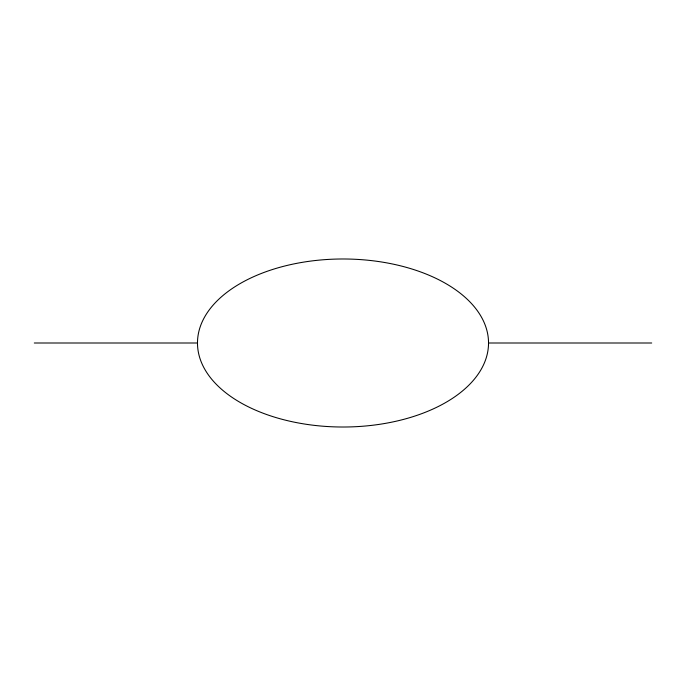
<?xml version="1.0" encoding="UTF-8"?>
<svg xmlns="http://www.w3.org/2000/svg" width="686" height="686" viewBox="0 0 686 686"><rect width="100%" height="100%" fill="white"/><g stroke="black" fill="none" stroke-linecap="round" stroke-linejoin="round"><path stroke-width="1.03" d="M34.3 343L197.474 343M488.526 343A145.526 84.018 0 0 1 270.241 415.759A145.526 84.018 0 0 1 270.241 270.241A145.526 84.018 0 0 1 488.526 343L651.7 343"/></g></svg>
